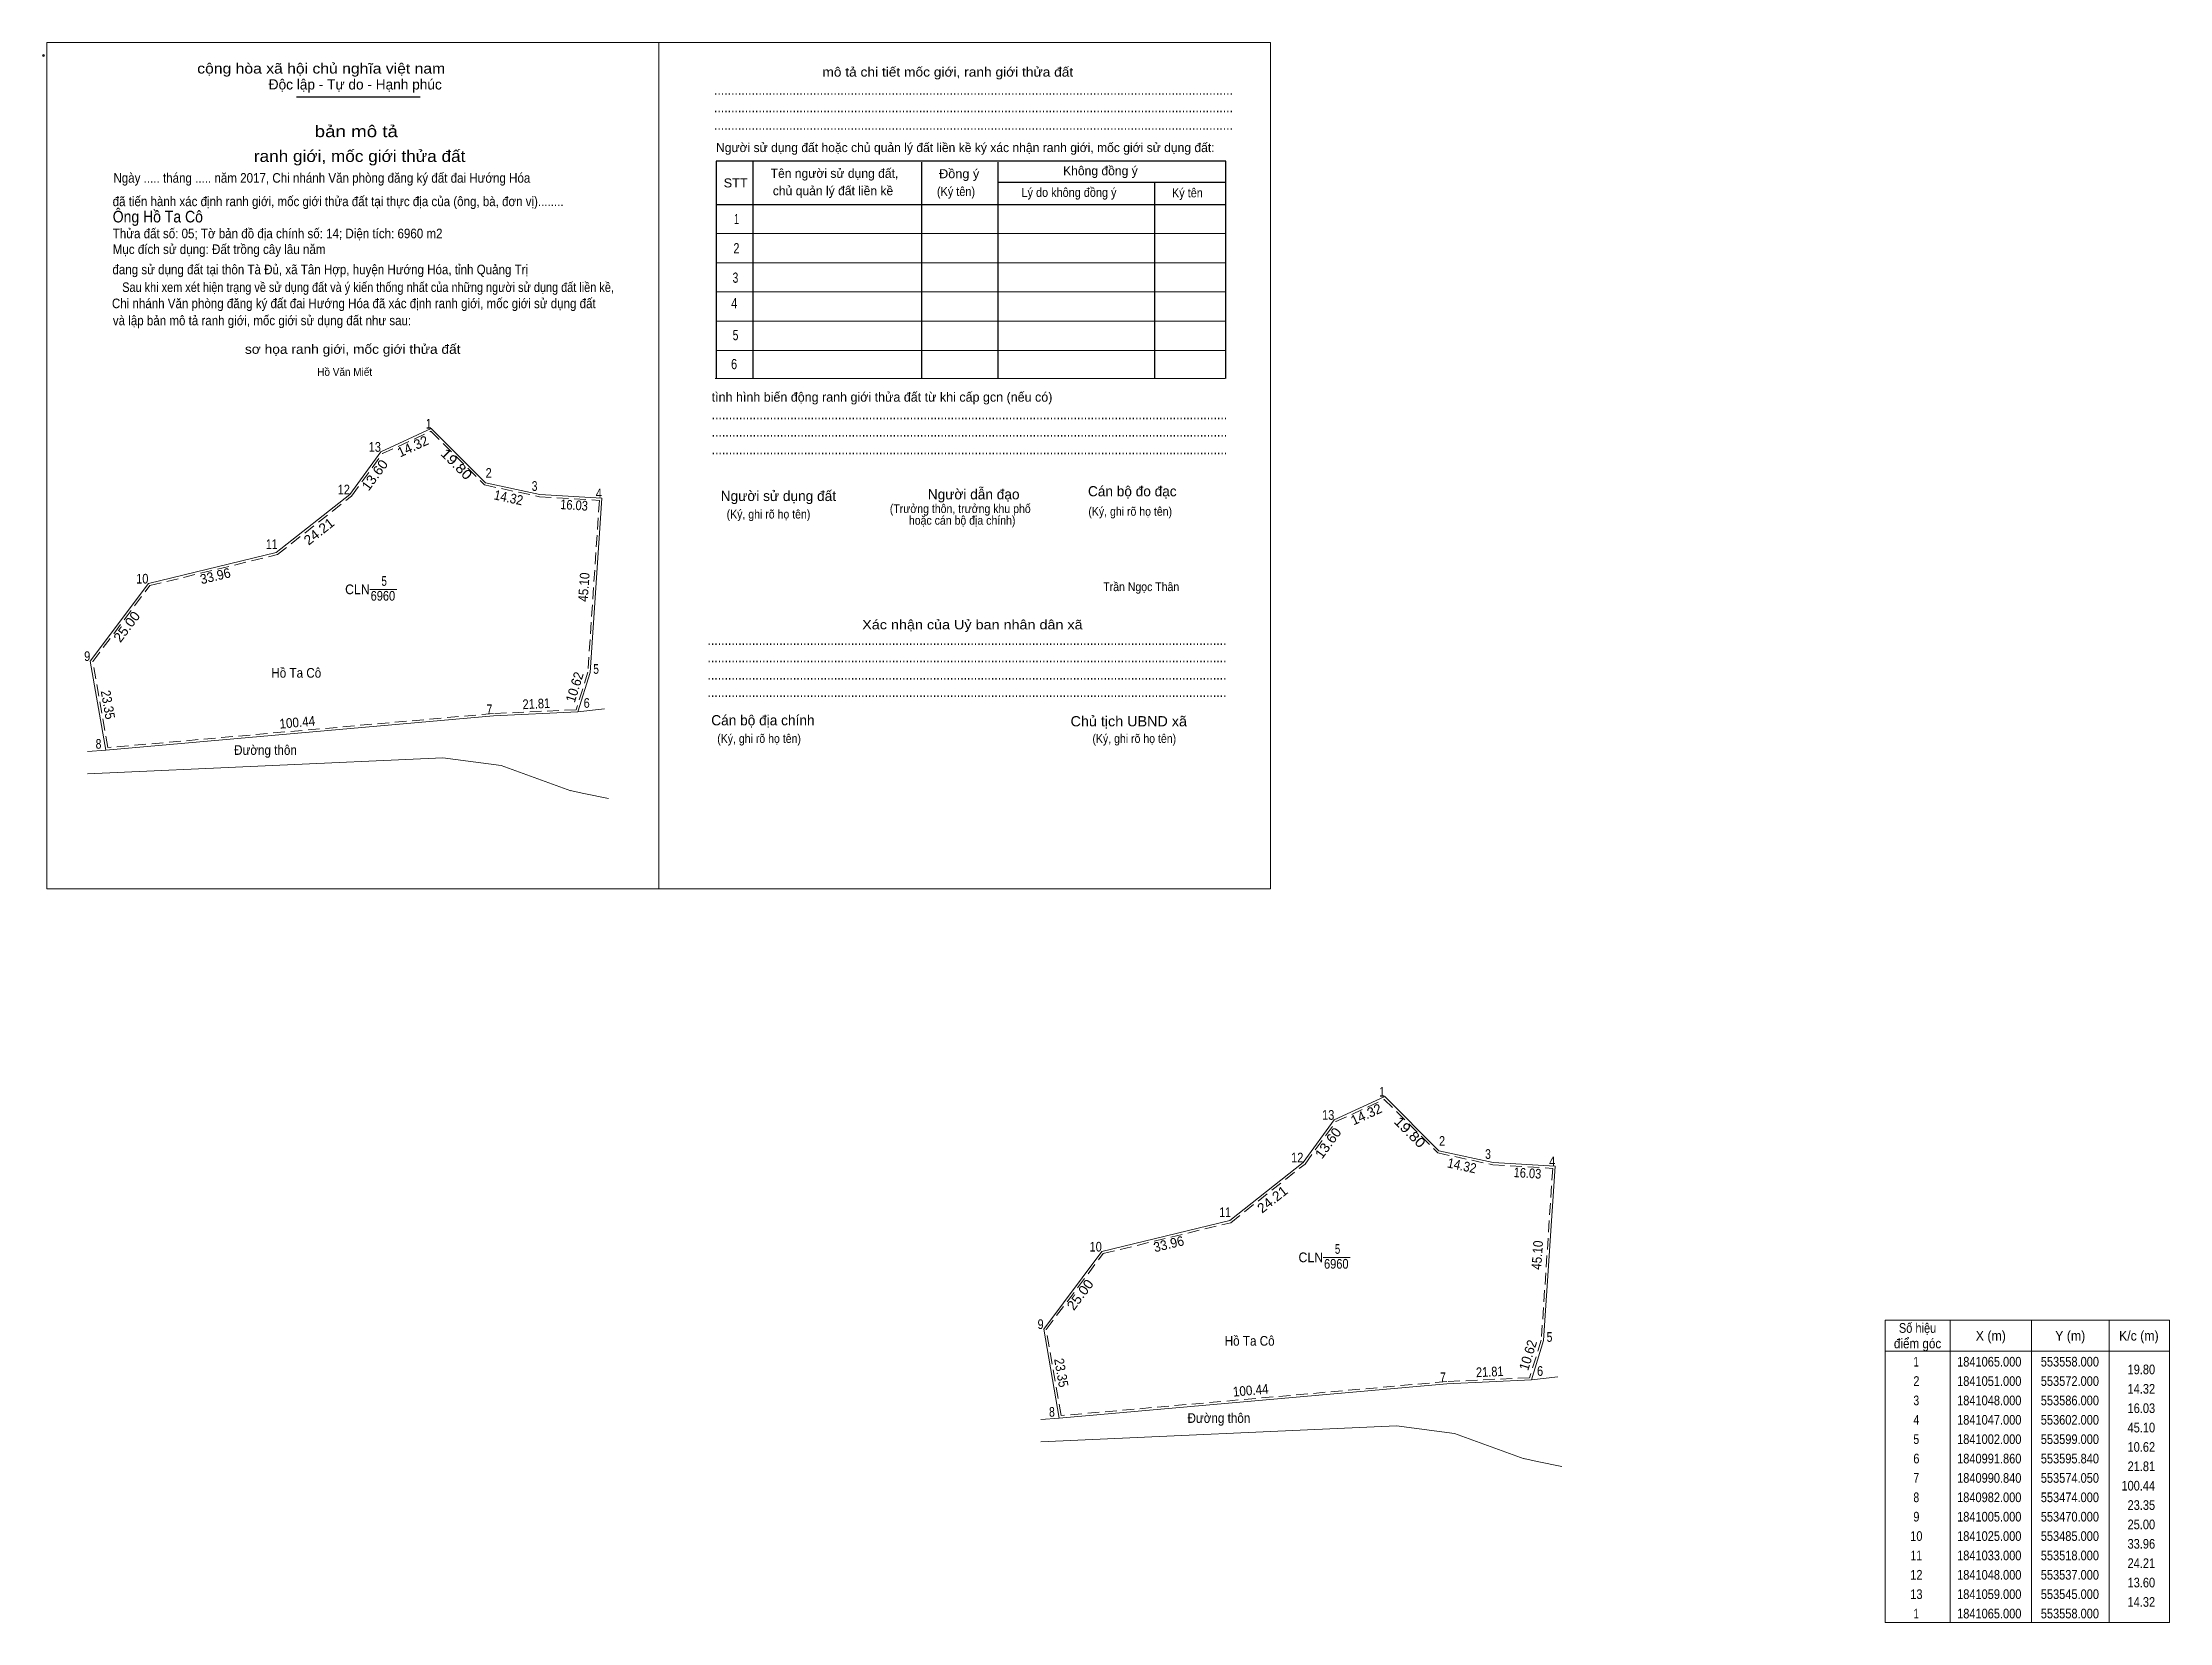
# Model space of a CAD drawing. Header units: metres. Extents: x 553212 to 553760, y 1840929 to 1841337.
import ezdxf
from ezdxf.enums import TextEntityAlignment as Align

# ---------------------------------------------------------------- set-up
doc = ezdxf.new("R2010")
doc.units = ezdxf.units.M
doc.header["$PDMODE"] = 32
doc.header["$PDSIZE"] = 0.5
doc.linetypes.add('MEDIUM_DASHED', pattern=[4.5, 3, -1.5])
for name, color, linetype, lineweight in [('1', 7, 'Continuous', 13), ('10', 7, 'Continuous', 13), ('2', 7, 'Continuous', 13), ('32', 7, 'Continuous', 13), ('63', 7, 'Continuous', 13)]:
    doc.layers.add(name, color=color, linetype=linetype, lineweight=lineweight)
for name, color, linetype in [('13', 7, 'Continuous'), ('15', 7, 'Continuous'), ('4', 7, 'Continuous')]:
    doc.layers.add(name, color=color, linetype=linetype)

msp = doc.modelspace()

# ---------------------------------------------------------------- linework, layer by layer
at = {"layer": '1'}
for points in [[(553311.98, 1841237.4), (553325.98, 1841223.4), (553339.98, 1841220.4), (553355.98, 1841219.4), (553352.98, 1841174.4), (553349.82, 1841164.26), (553328.03, 1841163.24), (553227.98, 1841154.4), (553223.98, 1841177.4), (553238.98, 1841197.4), (553271.98, 1841205.4), (553290.98, 1841220.4), (553298.98, 1841231.4)], [(553558, 1841065), (553572, 1841051), (553586, 1841048), (553602, 1841047), (553599, 1841002), (553595.84, 1840991.86), (553574.05, 1840990.84), (553474, 1840982), (553470, 1841005), (553485, 1841025), (553518, 1841033), (553537, 1841048), (553545, 1841059)]]:
    msp.add_lwpolyline(points, close=True, dxfattribs=at)
at = {"layer": '1', "linetype": 'MEDIUM_DASHED'}
for points in [[(553311.85, 1841236.68), (553325.68, 1841222.85), (553339.9, 1841219.8), (553355.34, 1841218.84), (553352.39, 1841174.51), (553349.37, 1841164.84), (553327.99, 1841163.84), (553228.48, 1841155.05), (553224.62, 1841177.25), (553239.33, 1841196.87), (553272.25, 1841204.85), (553291.42, 1841219.98), (553299.37, 1841230.92)], [(553557.87, 1841064.28), (553571.7, 1841050.45), (553585.92, 1841047.4), (553601.36, 1841046.44), (553598.41, 1841002.11), (553595.39, 1840992.44), (553574.01, 1840991.44), (553474.5, 1840982.65), (553470.64, 1841004.85), (553485.35, 1841024.47), (553518.27, 1841032.45), (553537.44, 1841047.58), (553545.39, 1841058.52)]]:
    msp.add_lwpolyline(points, close=True, dxfattribs=at)
at = {"layer": '10'}
for p, q in [((553347.96, 1841143.86), (553329.98, 1841150.4)), ((553593.98, 1840971.46), (553576, 1840978))]:
    msp.add_line(p, q, dxfattribs=at)
for points in [[(553352.98, 1841174.4), (553355.98, 1841219.4), (553339.98, 1841220.4), (553325.98, 1841223.4), (553311.98, 1841237.4), (553298.98, 1841231.4), (553290.98, 1841220.4), (553271.98, 1841205.4), (553238.98, 1841197.4), (553223.98, 1841177.4), (553227.98, 1841154.4), (553328.03, 1841163.24), (553349.82, 1841164.26)], [(553599, 1841002), (553602, 1841047), (553586, 1841048), (553572, 1841051), (553558, 1841065), (553545, 1841059), (553537, 1841048), (553518, 1841033), (553485, 1841025), (553470, 1841005), (553474, 1840982), (553574.05, 1840990.84), (553595.84, 1840991.86)]]:
    msp.add_lwpolyline(points, close=True, dxfattribs=at)
for points in [[(553223.22, 1841148.29), (553314.98, 1841152.4), (553329.98, 1841150.4)], [(553469.24, 1840975.89), (553561, 1840980), (553576, 1840978)]]:
    msp.add_lwpolyline(points, dxfattribs=at)
at = {"layer": '2', "lineweight": 25}
for p, q in [((553277.21, 1841323.03), (553309.14, 1841323.03)), ((553394.93, 1841306.38), (553394.93, 1841250.3)), ((553438.49, 1841306.15), (553438.49, 1841250.3)), ((553458.14, 1841306.15), (553458.14, 1841250.3)), ((553458.14, 1841300.95), (553517.03, 1841300.95)), ((553498.58, 1841300.95), (553498.58, 1841250.3)), ((553385.47, 1841295.23), (553517.03, 1841295.23))]:
    msp.add_line(p, q, dxfattribs=at)
at = {"layer": '2'}
for p, q in [((553385.47, 1841287.7), (553517.03, 1841287.7)), ((553385.47, 1841280.17), (553517.03, 1841280.17)), ((553385.47, 1841272.64), (553517.03, 1841272.64)), ((553385.47, 1841265.11), (553517.03, 1841265.11)), ((553385.47, 1841257.58), (553517.03, 1841257.58)), ((553385.24, 1841250.3), (553516.8, 1841250.3)), ((553296.13, 1841195.9), (553303.06, 1841195.9)), ((553542.15, 1841023.5), (553549.08, 1841023.5))]:
    msp.add_line(p, q, dxfattribs=at)
for points in [[(553212.76, 1841337.02), (553370.65, 1841337.02), (553370.65, 1841118.63), (553212.76, 1841118.63)], [(553370.66, 1841337.02), (553528.56, 1841337.02), (553528.56, 1841118.63), (553370.66, 1841118.63)], [(553370.66, 1841337.02), (553528.55, 1841337.02), (553528.55, 1841118.63), (553370.66, 1841118.63)]]:
    msp.add_lwpolyline(points, close=True, dxfattribs=at)
at = {"layer": '2', "lineweight": 25}
msp.add_lwpolyline([(553517.03, 1841250.3), (553517.03, 1841306.38), (553385.47, 1841306.38), (553385.47, 1841250.3)], dxfattribs=at)
at = {"layer": '2'}
msp.add_point((553211.91, 1841333.65), dxfattribs=at)
at = {"layer": '32'}
for p, q in [((553349.82, 1841164.26), (553356.64, 1841165.1)), ((553223.22, 1841154.02), (553227.98, 1841154.4)), ((553347.84, 1841144.01), (553351.36, 1841143.25)), ((553351.36, 1841143.25), (553357.7, 1841141.88)), ((553595.84, 1840991.86), (553602.66, 1840992.7)), ((553469.24, 1840981.62), (553474, 1840982)), ((553593.86, 1840971.61), (553597.38, 1840970.85)), ((553597.38, 1840970.85), (553603.72, 1840969.48))]:
    msp.add_line(p, q, dxfattribs=at)
at = {"layer": '63'}
for p, q in [((553703.9, 1841007.27), (553703.9, 1840929.27)), ((553724.9, 1841007.27), (553724.9, 1840929.27)), ((553744.9, 1841007.27), (553744.9, 1840929.27)), ((553687.1, 1840999.27), (553760.5, 1840999.27))]:
    msp.add_line(p, q, dxfattribs=at)
msp.add_lwpolyline([(553687.1, 1841007.27), (553760.5, 1841007.27), (553760.5, 1840929.27), (553687.1, 1840929.27)], close=True, dxfattribs=at)

# ---------------------------------------------------------------- texts
at = {"layer": '13', "width": 0.75}
for p in [(553299.815, 1841196.81), (553545.835, 1841024.41)]:
    msp.add_text('5', height=2.5, dxfattribs=at).set_placement(p, align=Align.CENTER)
at = {"layer": '15'}
for s, height, width, p in [('Hồ Văn Miết', 2.025, 0.95, (553289.625, 1841251)), ('Hồ Ta Cô', 2.5, 0.9, (553277.135, 1841173.1)), ('Đường thôn', 2.5, 0.9, (553269.195, 1841153.18)), ('Hồ Ta Cô', 2.5, 0.9, (553523.155, 1841000.7)), ('Đường thôn', 2.5, 0.9, (553515.215, 1840980.78))]:
    msp.add_text(s, height=height, dxfattribs=dict(at, width=width)).set_placement(p, align=Align.CENTER)
at = {"layer": '2'}
for s, height, width, p in [('cộng hòa xã hội chủ nghĩa việt nam', 2.635, 1.15, (553251.58, 1841329.02)), ('........................................................................................................................................................', 2.635, 0.9, (553384.93, 1841323.53)), ('........................................................................................................................................................', 2.635, 0.9, (553384.93, 1841319.03)), ('........................................................................................................................................................', 2.635, 0.9, (553384.93, 1841314.5)), ('Ngày ..... tháng ..... năm 2017, Chi nhánh Văn phòng đăng ký đất đai Hướng Hóa', 2.482, 0.9, (553229.95, 1841300.84)), ('Đồng ý', 2.334, 1.05, (553443, 1841302)), ('STT', 2.334, 1.05, (553387.42, 1841299.63)), ('(Ký tên)', 2.334, 0.9, (553442.46, 1841297.42)), ('Lý do không đồng ý', 2.334, 0.9, (553464.27, 1841297.18)), ('Ký tên', 2.334, 0.9, (553503.1, 1841297.07)), (' đã tiến hành xác định ranh giới, mốc giới thửa đất tại thực địa của (ông, bà, đơn vị)........', 2.476, 0.9, (553228.92, 1841294.79)), ('Ông Hồ Ta Cô', 3, 0.9, (553229.77, 1841290.59)), ('Thửa đất số: 05; Tờ bản đồ địa chính số: 14; Diện tích: 6960 m2', 2.48, 0.9, (553229.78, 1841286.5)), ('Mục đích sử dụng: Đất trồng cây lâu năm', 2.487, 0.9, (553229.77, 1841282.43)), ('đang sử dụng đất tại thôn Tà Đủ, xã Tân Hợp, huyện Hướng Hóa, tỉnh Quảng Trị', 2.479, 0.9, (553229.7, 1841277.21)), ('Chi nhánh Văn phòng đăng ký đất đai Hướng Hóa đã xác định ranh giới, mốc giới sử dụng đất', 2.476, 0.9, (553229.57, 1841268.46)), ('Sau khi xem xét hiện trạng về sử dụng đất và ý kiến thống nhất của những người sử dụng đất liền kề,', 2.476, 0.85, (553232.22, 1841272.64)), (' và lập bản mô tả ranh giới, mốc giới sử dụng đất như sau:', 2.476, 0.9, (553228.98, 1841264.05)), ('.......................................................................................................................................................', 2.635, 0.9, (553384.33, 1841239.81)), ('.......................................................................................................................................................', 2.635, 0.9, (553384.33, 1841235.3)), ('.......................................................................................................................................................', 2.635, 0.9, (553384.33, 1841230.76)), ('(Ký, ghi rõ họ tên)', 2.258, 0.9, (553388.19, 1841214.18)), ('(Ký, ghi rõ họ tên)', 2.258, 0.9, (553481.53, 1841214.89)), ('Trần Ngọc Thân', 2.253, 0.9, (553485.38, 1841195.44)), ('........................................................................................................................................................', 2.635, 0.9, (553383.26, 1841181.57)), ('........................................................................................................................................................', 2.635, 0.9, (553383.26, 1841177.1)), ('........................................................................................................................................................', 2.635, 0.9, (553383.26, 1841172.58)), ('........................................................................................................................................................', 2.635, 0.9, (553383.26, 1841168.1)), ('Chủ tịch UBND xã', 2.636, 1.05, (553476.94, 1841160.54)), ('(Ký, ghi rõ họ tên)', 2.258, 0.9, (553385.76, 1841156.27)), ('(Ký, ghi rõ họ tên)', 2.258, 0.9, (553482.58, 1841156.27))]:
    msp.add_text(s, height=height, dxfattribs=dict(at, width=width)).set_placement(p)
for s, height, width, p in [('mô tả chi tiết mốc giới, ranh giới thửa đất', 2.409, 1.1, (553445.26, 1841328.22)), ('bản mô tả', 3.012, 1.2, (553292.625, 1841312.6)), ('ranh giới, mốc giới thửa đất', 3.012, 1.1, (553293.485, 1841306.2)), ('1', 2.635, 0.65, (553390.735, 1841290.15)), ('2', 2.635, 0.8, (553390.715, 1841282.61)), ('3', 2.636, 0.75, (553390.46, 1841275.02)), ('4', 2.636, 0.8, (553390.16, 1841268.46)), ('5', 2.636, 0.75, (553390.485, 1841260.2)), ('sơ họa ranh giới, mốc giới thửa đất', 2.409, 1.1, (553291.705, 1841256.68)), ('6', 2.636, 0.8, (553390.105, 1841252.72)), ('(Trưởng thôn, trưởng khu phố', 2.258, 0.9, (553448.475, 1841215.59)), ('hoặc cán bộ địa chính)', 2.258, 0.9, (553448.965, 1841212.58)), ('Xác nhận của Uỷ ban nhân dân xã', 2.41, 1.15, (553451.61, 1841185.58))]:
    msp.add_text(s, height=height, dxfattribs=dict(at, width=width)).set_placement(p, align=Align.CENTER)
for s, height, p in [('Độc lập - Tự do - Hạnh phúc', 2.635, (553270.02, 1841324.9)), ('Người sử dụng đất hoặc chủ quản lý đất liền kề ký xác nhận ranh giới, mốc giới sử dụng đất:', 2.334, (553385.45, 1841308.75)), ('Tên người sử dụng đất,', 2.334, (553399.54, 1841302.1)), ('Không đồng ý', 2.334, (553475.01, 1841302.76)), ('chủ quản lý đất liền kề', 2.334, (553400.11, 1841297.6)), ('tình hình biến động ranh giới thửa đất từ khi cấp gcn (nếu có)', 2.409, (553384.33, 1841244.33)), ('Người sử dụng đất', 2.636, (553386.66, 1841218.69)), ('Người dẫn đạo', 2.634, (553440.1, 1841219.12)), ('Cán bộ đo đạc', 2.629, (553481.43, 1841219.91)), ('Cán bộ địa chính', 2.636, (553384.22, 1841160.8))]:
    msp.add_text(s, height=height, dxfattribs=at).set_placement(p)
at = {"layer": '2', "width": 0.95}
for p in [(553296.09, 1841194.65), (553542.11, 1841022.25)]:
    msp.add_text('CLN', height=2.5, dxfattribs=at).set_placement(p, align=Align.RIGHT)
at = {"layer": '4', "width": 0.85}
for p in [(553299.485, 1841192.98), (553545.505, 1841020.58)]:
    msp.add_text('6960', height=2.5, dxfattribs=at).set_placement(p, align=Align.CENTER)
at = {"layer": '63'}
for s, width, p in [(' 1', 0.75, (553311.98, 1841237.4)), (' 13', 0.85, (553298.98, 1841231.4)), (' 2', 0.85, (553327.57, 1841224.69)), (' 12', 0.85, (553290.98, 1841220.4)), (' 3', 0.8, (553339.38, 1841221.31)), (' 4', 0.85, (553355.98, 1841219.4)), (' 11', 0.8, (553272.29, 1841206.31)), (' 10', 0.85, (553238.98, 1841197.4)), (' 9', 0.85, (553223.98, 1841177.4)), (' 5', 0.8, (553355.25, 1841174.1)), (' 7', 0.8, (553327.73, 1841163.69)), (' 6', 0.85, (553352.86, 1841165.32)), (' 8', 0.8, (553226.85, 1841154.77)), (' 1', 0.75, (553558, 1841065)), (' 13', 0.85, (553545, 1841059)), (' 2', 0.85, (553573.59, 1841052.29)), (' 3', 0.8, (553585.4, 1841048.91)), (' 12', 0.85, (553537, 1841048)), (' 4', 0.85, (553602, 1841047)), (' 11', 0.8, (553518.31, 1841033.91)), (' 10', 0.85, (553485, 1841025)), (' 9', 0.85, (553470, 1841005)), (' 5', 0.8, (553601.27, 1841001.7)), (' 7', 0.8, (553573.75, 1840991.29)), (' 6', 0.85, (553598.88, 1840992.92)), ('19.80', 0.85, (553756.8, 1840993.32)), ('14.32', 0.85, (553756.8, 1840988.32)), ('16.03', 0.85, (553756.8, 1840983.32)), (' 8', 0.8, (553472.87, 1840982.37)), ('45.10', 0.85, (553756.8, 1840978.32)), ('10.62', 0.85, (553756.8, 1840973.32)), ('21.81', 0.85, (553756.8, 1840968.32)), ('100.44', 0.85, (553756.8, 1840963.32)), ('23.35', 0.85, (553756.8, 1840958.32)), ('25.00', 0.85, (553756.8, 1840953.32)), ('33.96', 0.85, (553756.8, 1840948.32)), ('24.21', 0.85, (553756.8, 1840943.32)), ('13.60', 0.85, (553756.8, 1840938.32)), ('14.32', 0.85, (553756.8, 1840933.32))]:
    msp.add_text(s, height=2.5, dxfattribs=dict(at, width=width)).set_placement(p, align=Align.RIGHT)
for p in [(553307.746, 1841231.681), (553553.766, 1841059.281)]:
    msp.add_text('14.32', height=2.5, rotation=24.775, dxfattribs=at).set_placement(p, align=Align.CENTER)
for s, rotation, width, p in [('13.60', 53.973, 1.05, (553298.389, 1841224.66)), ('19.80', 315, 1.15, (553317.591, 1841227.319)), ('14.32', 347.905, 0.9, (553331.658, 1841218.354)), ('16.03', 356.424, 0.85, (553348.747, 1841216.403)), ('24.21', 38.29, 1.05, (553283.775, 1841209.865)), ('33.96', 13.627, 0.95, (553256.54, 1841198.136)), ('45.10', 86.186, 0.9, (553352.597, 1841196.387)), ('25.00', 53.13, 1.05, (553234.387, 1841185.5)), ('10.62', 72.691, 0.95, (553350.155, 1841170.303)), ('23.35', 279.866, 0.9, (553227.311, 1841165.914)), ('21.81', 2.68, 0.85, (553339.137, 1841165.126)), ('100.44', 5.049, 0.9, (553277.505, 1841160.342)), ('13.60', 53.973, 1.05, (553544.409, 1841052.26)), ('19.80', 315, 1.15, (553563.611, 1841054.919)), ('14.32', 347.905, 0.9, (553577.678, 1841045.954)), ('16.03', 356.424, 0.85, (553594.767, 1841044.003)), ('24.21', 38.29, 1.05, (553529.795, 1841037.465)), ('33.96', 13.627, 0.95, (553502.56, 1841025.736)), ('45.10', 86.186, 0.9, (553598.617, 1841023.987)), ('25.00', 53.13, 1.05, (553480.407, 1841013.1)), ('10.62', 72.691, 0.95, (553596.175, 1840997.903)), ('23.35', 279.866, 0.9, (553473.331, 1840993.514)), ('100.44', 5.049, 0.9, (553523.525, 1840987.942)), ('21.81', 2.68, 0.85, (553585.157, 1840992.726))]:
    msp.add_text(s, height=2.5, rotation=rotation, dxfattribs=dict(at, width=width)).set_placement(p, align=Align.CENTER)
for s, width, p in [('điểm góc', 0.9, (553695.5, 1841000.02)), ('Số hiệu', 0.85, (553695.5, 1841004.02)), ('X (m)', 0.95, (553714.4, 1841002.02)), ('Y (m)', 0.95, (553734.895, 1841002.02)), ('K/c (m)', 0.95, (553752.6, 1841002.02)), (' 1', 0.75, (553694.795, 1840995.32)), ('1841065.000', 0.85, (553714, 1840995.32)), ('553558.000', 0.85, (553734.805, 1840995.32)), (' 2', 0.85, (553694.8, 1840990.32)), ('1841051.000', 0.85, (553714, 1840990.32)), ('553572.000', 0.85, (553734.805, 1840990.32)), (' 3', 0.8, (553694.8, 1840985.32)), ('1841048.000', 0.85, (553714, 1840985.32)), ('553586.000', 0.85, (553734.805, 1840985.32)), (' 4', 0.85, (553694.795, 1840980.32)), ('1841047.000', 0.85, (553714, 1840980.32)), ('553602.000', 0.85, (553734.805, 1840980.32)), (' 5', 0.8, (553694.8, 1840975.32)), ('1841002.000', 0.85, (553714, 1840975.32)), ('553599.000', 0.85, (553734.805, 1840975.32)), (' 6', 0.85, (553694.8, 1840970.32)), ('1840991.860', 0.85, (553714, 1840970.32)), ('553595.840', 0.85, (553734.805, 1840970.32)), (' 7', 0.8, (553694.8, 1840965.32)), ('1840990.840', 0.85, (553714, 1840965.32)), ('553574.050', 0.85, (553734.805, 1840965.32)), (' 9', 0.85, (553694.795, 1840955.32)), (' 8', 0.8, (553694.8, 1840960.32)), ('1840982.000', 0.85, (553714, 1840960.32)), ('1841005.000', 0.85, (553714, 1840955.32)), ('553474.000', 0.85, (553734.805, 1840960.32)), ('553470.000', 0.85, (553734.805, 1840955.32)), (' 10', 0.85, (553694.795, 1840950.32)), ('1841025.000', 0.85, (553714, 1840950.32)), ('553485.000', 0.85, (553734.805, 1840950.32)), (' 11', 0.8, (553694.795, 1840945.32)), ('1841033.000', 0.85, (553714, 1840945.32)), ('553518.000', 0.85, (553734.805, 1840945.32)), (' 12', 0.85, (553694.8, 1840940.32)), ('1841048.000', 0.85, (553714, 1840940.32)), ('553537.000', 0.85, (553734.805, 1840940.32)), (' 13', 0.85, (553694.8, 1840935.32)), ('1841059.000', 0.85, (553714, 1840935.32)), ('553545.000', 0.85, (553734.805, 1840935.32)), (' 1', 0.75, (553694.795, 1840930.32)), ('1841065.000', 0.85, (553714, 1840930.32)), ('553558.000', 0.85, (553734.805, 1840930.32))]:
    msp.add_text(s, height=2.5, dxfattribs=dict(at, width=width)).set_placement(p, align=Align.CENTER)

doc.saveas('drawing.dxf')
